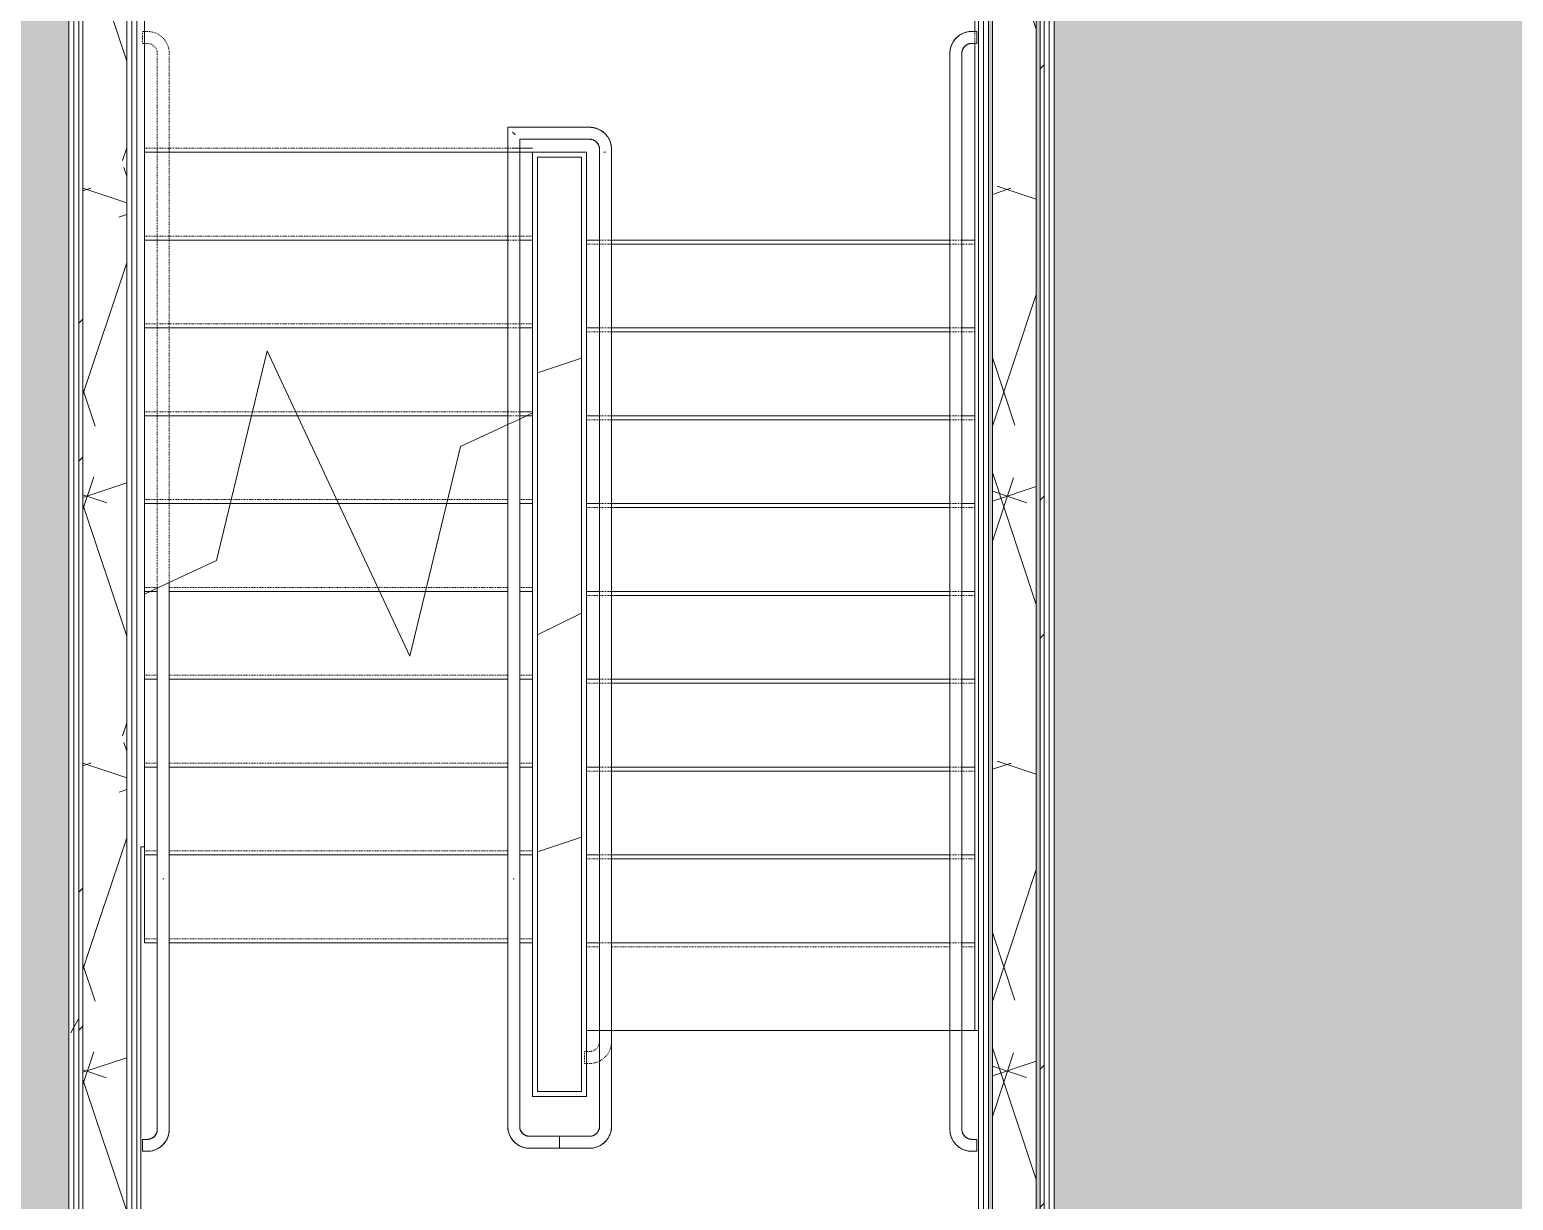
# Model space of a CAD drawing. Header units: inches. Extents: x -1558 to 1975, y 9767 to 12269.
# Drawn here: x 1238.9 to 1424.7, y 11897.9 to 12044.5 of the extents above; entities that cross this region are included whole.
import ezdxf

# ---------------------------------------------------------------- set-up
doc = ezdxf.new("R2010")
doc.units = ezdxf.units.IN
doc.header["$MEASUREMENT"] = 0
doc.linetypes.add('Overhead 1_16_', pattern=[0.101562, 0.0625, -0.039062])
for name, color, linetype, lineweight in [('0-1', 7, 'Continuous', 5), ('0-4', 8, 'Continuous', 9), ('A-AREA-PATT-1', 254, 'Continuous', 9), ('A-AREA-PATT-4', 8, 'Continuous', 9), ('A-FLOR-1', 7, 'Continuous', 9), ('A-FLOR-HRAL-1', 7, 'Continuous', 9), ('A-FLOR-HRAL-2', 7, 'Overhead 1_16_', 9), ('A-WALL-1', 7, 'Continuous', 9), ('A-WALL-PATT-1', 8, 'Continuous', 9), ('A-WALL-PATT-2', 253, 'Continuous', 9), ('A-WALL-PATT-3', 7, 'Continuous', 9), ('I-WALL-1', 1, 'Continuous', 5), ('I-WALL-2', 7, 'Continuous', 9), ('S-STRS-1', 7, 'Continuous', 9), ('S-STRS-2', 7, 'Overhead 1_16_', 9), ('S-STRS-MBND-1', 7, 'Overhead 1_16_', 9), ('S-STRS-MBND-2', 7, 'Continuous', 9)]:
    doc.layers.add(name, color=color, linetype=linetype, lineweight=lineweight)
pattern_1 = [(0, (0, 0), (115.2, 28.8), [4.752, -81.648, 4.752, -81.648, -460.8]), (0, (0, 0), (115.2, 28.8), [-172.8, 4.752, -168.048, 4.752, -81.648, -201.6]), (0, (0, 0), (115.2, 28.8), [-432, 4.752, -52.848, 4.752, -139.248]), (120, (43.2, 14.4), (-82.54153, 85.366127), [4.752, -81.648, 4.752, -81.648, -460.8]), (120, (43.2, 14.4), (-82.54153, 85.366127), [-172.8, 4.752, -168.048, 4.752, -81.648, -201.6]), (120, (43.2, 14.4), (-82.54153, 85.366127), [-432, 4.752, -52.848, 4.752, -139.248]), (240, (57.6, 72), (-32.65847, -114.166127), [4.752, -81.648, 4.752, -81.648, -460.8]), (240, (57.6, 72), (-32.65847, -114.166127), [-172.8, 4.752, -168.048, 4.752, -81.648, -201.6]), (240, (57.6, 72), (-32.65847, -114.166127), [-432, 4.752, -52.848, 4.752, -139.248])]
pattern_2 = [(161.57, (1.8, 1.8), (-14.4010124, -0.0012439), [0, -102.456, 11.376, 0]), (18.43, (-1.8, 1.8), (-14.4010124, 0.0012439), [0, -102.456, 11.376, 0]), (108.43, (1.8, 1.8), (7.1973965, -36.003153), [34.146, -79.686]), (71.57, (-1.8, 1.8), (7.1973965, 36.003153), [34.146, -79.686])]
pattern_3 = [(45, (0, 0), (-35.63818, 35.63818), []), (45, (0, 54), (-35.63818, 35.63818), [])]

# ---------------------------------------------------------------- blocks, each defined once
blk = doc.blocks.new('Top Rail Type - Top Rail_Internal_-2690358-KEY PLAN - 2ND FLOOR')
at = {"layer": 'A-FLOR-HRAL-1'}
for p, q in [((-2586.81, 12032.31), (-2586.81, 12029.76)), ((-2576.56, 12032.31), (-2586.81, 12032.31)), ((-2585.31, 12029.76), (-2585.31, 12030.81)), ((-2585.31, 12030.81), (-2576.56, 12030.81)), ((-2586.81, 12029.1), (-2586.81, 11995.07)), ((-2585.31, 11995.77), (-2585.31, 12029.1)), ((-2575.31, 12029.56), (-2575.31, 12029.17)), ((-2575.31, 12028.98), (-2575.31, 12017.8)), ((-2573.81, 12029.17), (-2573.81, 12029.56)), ((-2573.81, 12017.8), (-2573.81, 12028.98)), ((-2575.31, 12017.8), (-2575.31, 11919.28)), ((-2573.81, 11919.28), (-2573.81, 12017.8)), ((-2575.31, 11918.62), (-2575.31, 11907.19)), ((-2573.81, 11907.19), (-2573.81, 11918.62)), ((-2576.56, 11905.94), (-2580.31, 11905.94)), ((-2580.31, 11905), (-2580.31, 11905.2)), ((-2580.31, 11904.44), (-2576.56, 11904.44))]:
    blk.add_line(p, q, dxfattribs=at)
at = {"layer": 'A-FLOR-HRAL-1', "flags": 128}
for points in [[(-2573.81, 12029.56), (-2573.81, 12029.67), (-2573.82, 12029.78), (-2573.83, 12029.89), (-2573.85, 12030), (-2573.87, 12030.11), (-2573.89, 12030.22), (-2573.92, 12030.32), (-2573.95, 12030.43), (-2573.99, 12030.53), (-2574.03, 12030.64), (-2574.07, 12030.74), (-2574.12, 12030.83), (-2574.17, 12030.93), (-2574.23, 12031.03), (-2574.29, 12031.12), (-2574.36, 12031.21), (-2574.42, 12031.29), (-2574.49, 12031.38), (-2574.57, 12031.46), (-2574.65, 12031.54), (-2574.73, 12031.61), (-2574.81, 12031.68), (-2574.9, 12031.75), (-2574.98, 12031.82), (-2575.08, 12031.88), (-2575.17, 12031.94), (-2575.27, 12031.99), (-2575.36, 12032.04), (-2575.46, 12032.09), (-2575.56, 12032.13), (-2575.67, 12032.17), (-2575.77, 12032.2), (-2575.88, 12032.23), (-2575.99, 12032.25), (-2576.09, 12032.27), (-2576.2, 12032.29), (-2576.31, 12032.3), (-2576.42, 12032.31), (-2576.53, 12032.31), (-2576.56, 12032.31)], [(-2586.81, 12029.76), (-2586.81, 12029.71), (-2586.81, 12029.66), (-2586.81, 12029.61), (-2586.81, 12029.56), (-2586.81, 12029.51), (-2586.81, 12029.46), (-2586.81, 12029.41), (-2586.81, 12029.36), (-2586.81, 12029.32), (-2586.81, 12029.27), (-2586.81, 12029.23), (-2586.81, 12029.18), (-2586.81, 12029.14), (-2586.81, 12029.1)], [(-2585.31, 12029.1), (-2585.31, 12029.14), (-2585.31, 12029.19), (-2585.31, 12029.23), (-2585.31, 12029.28), (-2585.31, 12029.32), (-2585.31, 12029.37), (-2585.31, 12029.42), (-2585.31, 12029.47), (-2585.31, 12029.52), (-2585.31, 12029.57), (-2585.31, 12029.62), (-2585.31, 12029.67), (-2585.31, 12029.72), (-2585.31, 12029.76)], [(-2576.56, 12030.81), (-2576.51, 12030.81), (-2576.46, 12030.81), (-2576.41, 12030.81), (-2576.36, 12030.8), (-2576.31, 12030.79), (-2576.26, 12030.78), (-2576.22, 12030.77), (-2576.17, 12030.75), (-2576.12, 12030.73), (-2576.07, 12030.72), (-2576.03, 12030.7), (-2575.98, 12030.67), (-2575.94, 12030.65), (-2575.9, 12030.62), (-2575.86, 12030.6), (-2575.81, 12030.57), (-2575.78, 12030.54), (-2575.74, 12030.5), (-2575.7, 12030.47), (-2575.66, 12030.44), (-2575.63, 12030.4), (-2575.6, 12030.36), (-2575.57, 12030.32), (-2575.54, 12030.28), (-2575.51, 12030.24), (-2575.48, 12030.2), (-2575.46, 12030.15), (-2575.44, 12030.11), (-2575.42, 12030.06), (-2575.4, 12030.02), (-2575.38, 12029.97), (-2575.36, 12029.92), (-2575.35, 12029.87), (-2575.34, 12029.83), (-2575.33, 12029.78), (-2575.32, 12029.73), (-2575.32, 12029.68), (-2575.31, 12029.63), (-2575.31, 12029.58), (-2575.31, 12029.56)], [(-2575.31, 11919.28), (-2575.31, 11919.24), (-2575.31, 11919.19), (-2575.31, 11919.15), (-2575.31, 11919.1), (-2575.31, 11919.05), (-2575.31, 11919.01), (-2575.31, 11918.96), (-2575.31, 11918.91), (-2575.31, 11918.86), (-2575.31, 11918.81), (-2575.31, 11918.76), (-2575.31, 11918.71), (-2575.31, 11918.66), (-2575.31, 11918.62)], [(-2573.81, 11918.62), (-2573.81, 11918.67), (-2573.81, 11918.72), (-2573.81, 11918.77), (-2573.81, 11918.82), (-2573.81, 11918.87), (-2573.81, 11918.92), (-2573.81, 11918.97), (-2573.81, 11919.01), (-2573.81, 11919.06), (-2573.81, 11919.11), (-2573.81, 11919.15), (-2573.81, 11919.2), (-2573.81, 11919.24), (-2573.81, 11919.28)], [(-2576.56, 11904.44), (-2576.45, 11904.44), (-2576.34, 11904.45), (-2576.23, 11904.46), (-2576.12, 11904.47), (-2576.01, 11904.49), (-2575.91, 11904.52), (-2575.8, 11904.55), (-2575.7, 11904.58), (-2575.59, 11904.62), (-2575.49, 11904.66), (-2575.39, 11904.7), (-2575.29, 11904.75), (-2575.19, 11904.8), (-2575.1, 11904.86), (-2575.01, 11904.92), (-2574.92, 11904.98), (-2574.83, 11905.05), (-2574.75, 11905.12), (-2574.67, 11905.2), (-2574.59, 11905.27), (-2574.51, 11905.35), (-2574.44, 11905.44), (-2574.37, 11905.52), (-2574.31, 11905.61), (-2574.25, 11905.7), (-2574.19, 11905.8), (-2574.14, 11905.89), (-2574.09, 11905.99), (-2574.04, 11906.09), (-2574, 11906.19), (-2573.96, 11906.3), (-2573.93, 11906.4), (-2573.9, 11906.51), (-2573.87, 11906.61), (-2573.85, 11906.72), (-2573.83, 11906.83), (-2573.82, 11906.94), (-2573.81, 11907.05), (-2573.81, 11907.16), (-2573.81, 11907.19)], [(-2575.31, 11907.19), (-2575.31, 11907.14), (-2575.32, 11907.09), (-2575.32, 11907.04), (-2575.33, 11906.99), (-2575.34, 11906.94), (-2575.35, 11906.89), (-2575.36, 11906.84), (-2575.37, 11906.8), (-2575.39, 11906.75), (-2575.41, 11906.7), (-2575.43, 11906.66), (-2575.45, 11906.61), (-2575.48, 11906.57), (-2575.5, 11906.53), (-2575.53, 11906.48), (-2575.56, 11906.44), (-2575.59, 11906.4), (-2575.62, 11906.37), (-2575.66, 11906.33), (-2575.69, 11906.29), (-2575.73, 11906.26), (-2575.76, 11906.23), (-2575.8, 11906.19), (-2575.84, 11906.17), (-2575.89, 11906.14), (-2575.93, 11906.11), (-2575.97, 11906.09), (-2576.02, 11906.06), (-2576.06, 11906.04), (-2576.11, 11906.02), (-2576.16, 11906.01), (-2576.2, 11905.99), (-2576.25, 11905.98), (-2576.3, 11905.97), (-2576.35, 11905.96), (-2576.4, 11905.95), (-2576.45, 11905.94), (-2576.5, 11905.94), (-2576.55, 11905.94), (-2576.56, 11905.94)]]:
    blk.add_lwpolyline(points, dxfattribs=at)
at = {"layer": 'A-FLOR-HRAL-1'}
blk.add_open_spline([(-2585.87, 12031.37), (-2585.88, 12031.39), (-2585.91, 12031.42), (-2585.96, 12031.47), (-2586.01, 12031.52), (-2586.06, 12031.56), (-2586.11, 12031.61), (-2586.16, 12031.66), (-2586.2, 12031.7), (-2586.22, 12031.72), (-2586.22, 12031.72)], degree=3, knots=[0.4166667, 0.4166667, 0.4166667, 0.4166667, 0.4375, 0.4583333, 0.4791667, 0.5, 0.5208333, 0.5416667, 0.5625, 0.5673949, 0.5673949, 0.5673949, 0.5673949], dxfattribs=at)
blk.add_open_spline([(-2574.76, 12029.18), (-2574.69, 12029.19), (-2574.63, 12029.19), (-2574.56, 12029.19)], degree=3, dxfattribs=at)
blk = doc.blocks.new('Top Rail Type - Top Rail_Internal_-V12-KEY PLAN - 2ND FLOOR')
at = {"layer": 'A-FLOR-HRAL-1'}
for p, q in [((-2586.81, 12032.31), (-2576.56, 12032.31)), ((-2586.81, 12029.76), (-2586.81, 12032.31)), ((-2586.81, 12028.71), (-2586.81, 12029.76)), ((-2585.31, 12030.81), (-2576.56, 12030.81)), ((-2585.31, 12029.76), (-2585.31, 12030.81)), ((-2585.31, 12028.71), (-2585.31, 12029.76)), ((-2586.81, 11995.07), (-2586.81, 12028.71)), ((-2585.31, 11995.77), (-2585.31, 12028.71)), ((-2575.31, 12029.56), (-2575.31, 12029.19)), ((-2575.31, 12029.19), (-2575.31, 11919.67)), ((-2573.81, 12029.56), (-2573.81, 12029.19)), ((-2573.81, 12029.19), (-2573.81, 11919.67)), ((-2575.31, 11919.67), (-2575.31, 11918.62)), ((-2575.31, 11918.62), (-2575.31, 11907.19)), ((-2573.81, 11919.67), (-2573.81, 11918.62)), ((-2573.81, 11918.62), (-2573.81, 11907.19)), ((-2580.31, 11905.2), (-2580.31, 11905.94)), ((-2576.56, 11905.94), (-2580.31, 11905.94)), ((-2580.31, 11904.44), (-2580.31, 11905.19)), ((-2576.56, 11904.44), (-2580.31, 11904.44))]:
    blk.add_line(p, q, dxfattribs=at)
for centre, radius, start, end in [((-2576.56, 12029.56), 2.75, 0, 90), ((-2576.56, 12029.56), 1.25, 0, 90), ((-2576.56, 11907.19), 1.25, 270, 0), ((-2576.56, 11907.19), 2.75, 270, 0)]:
    blk.add_arc(centre, radius, start, end, dxfattribs=at)
blk = doc.blocks.new('Top Rail Type - Top Rail_Internal_-2690360-KEY PLAN - 2ND FLOOR')
at = {"layer": 'A-FLOR-HRAL-1'}
for p, q in [((-2586.81, 11939.59), (-2586.81, 11920.08)), ((-2585.31, 11920.08), (-2585.31, 11939.59)), ((-2586.14, 11938.2), (-2585.98, 11938.2)), ((-2586.81, 11918.61), (-2586.81, 11907.19)), ((-2585.31, 11907.19), (-2585.31, 11918.61)), ((-2580.31, 11905.94), (-2584.06, 11905.94)), ((-2584.06, 11904.44), (-2580.31, 11904.44)), ((-2580.31, 11905.2), (-2580.31, 11905))]:
    blk.add_line(p, q, dxfattribs=at)
at = {"layer": 'A-FLOR-HRAL-1', "flags": 128}
for points in [[(-2586.81, 11918.61), (-2586.81, 11918.72), (-2586.81, 11918.83), (-2586.81, 11918.94), (-2586.81, 11919.05), (-2586.81, 11919.16), (-2586.81, 11919.26), (-2586.81, 11919.37), (-2586.81, 11919.48), (-2586.81, 11919.58), (-2586.81, 11919.68), (-2586.81, 11919.78), (-2586.81, 11919.88), (-2586.81, 11919.98), (-2586.81, 11920.07), (-2586.81, 11920.08)], [(-2585.31, 11920.08), (-2585.31, 11919.99), (-2585.31, 11919.89), (-2585.31, 11919.79), (-2585.31, 11919.69), (-2585.31, 11919.59), (-2585.31, 11919.48), (-2585.31, 11919.38), (-2585.31, 11919.27), (-2585.31, 11919.17), (-2585.31, 11919.06), (-2585.31, 11918.95), (-2585.31, 11918.84), (-2585.31, 11918.73), (-2585.31, 11918.62), (-2585.31, 11918.61)], [(-2586.81, 11907.19), (-2586.81, 11907.08), (-2586.8, 11906.97), (-2586.79, 11906.86), (-2586.78, 11906.75), (-2586.76, 11906.64), (-2586.73, 11906.54), (-2586.7, 11906.43), (-2586.67, 11906.32), (-2586.63, 11906.22), (-2586.59, 11906.12), (-2586.55, 11906.02), (-2586.5, 11905.92), (-2586.45, 11905.82), (-2586.39, 11905.73), (-2586.33, 11905.64), (-2586.27, 11905.55), (-2586.2, 11905.46), (-2586.13, 11905.38), (-2586.05, 11905.29), (-2585.98, 11905.22), (-2585.9, 11905.14), (-2585.81, 11905.07), (-2585.73, 11905), (-2585.64, 11904.94), (-2585.55, 11904.88), (-2585.45, 11904.82), (-2585.36, 11904.76), (-2585.26, 11904.71), (-2585.16, 11904.67), (-2585.06, 11904.63), (-2584.95, 11904.59), (-2584.85, 11904.55), (-2584.74, 11904.53), (-2584.64, 11904.5), (-2584.53, 11904.48), (-2584.42, 11904.46), (-2584.31, 11904.45), (-2584.2, 11904.44), (-2584.09, 11904.44), (-2584.06, 11904.44)], [(-2584.06, 11905.94), (-2584.11, 11905.94), (-2584.16, 11905.94), (-2584.21, 11905.95), (-2584.26, 11905.96), (-2584.31, 11905.96), (-2584.36, 11905.98), (-2584.41, 11905.99), (-2584.45, 11906), (-2584.5, 11906.02), (-2584.55, 11906.04), (-2584.59, 11906.06), (-2584.64, 11906.08), (-2584.68, 11906.1), (-2584.73, 11906.13), (-2584.77, 11906.16), (-2584.81, 11906.19), (-2584.85, 11906.22), (-2584.89, 11906.25), (-2584.92, 11906.28), (-2584.96, 11906.32), (-2584.99, 11906.36), (-2585.02, 11906.39), (-2585.06, 11906.43), (-2585.09, 11906.47), (-2585.11, 11906.51), (-2585.14, 11906.56), (-2585.16, 11906.6), (-2585.19, 11906.64), (-2585.21, 11906.69), (-2585.23, 11906.74), (-2585.24, 11906.78), (-2585.26, 11906.83), (-2585.27, 11906.88), (-2585.28, 11906.93), (-2585.29, 11906.98), (-2585.3, 11907.03), (-2585.31, 11907.08), (-2585.31, 11907.13), (-2585.31, 11907.18), (-2585.31, 11907.19)]]:
    blk.add_lwpolyline(points, dxfattribs=at)
blk = doc.blocks.new('Top Rail Type - Top Rail_Internal_-V15-KEY PLAN - 2ND FLOOR')
at = {"layer": 'A-FLOR-HRAL-1'}
for p, q in [((-2585.31, 11995.77), (-2586.81, 11995.07)), ((-2586.81, 11919.68), (-2586.81, 11995.07)), ((-2585.31, 11919.68), (-2585.31, 11995.77)), ((-2586.81, 11918.61), (-2586.81, 11919.68)), ((-2586.81, 11907.19), (-2586.81, 11918.61)), ((-2585.31, 11918.61), (-2585.31, 11919.68)), ((-2585.31, 11907.19), (-2585.31, 11918.61)), ((-2580.31, 11905.94), (-2584.06, 11905.94)), ((-2580.31, 11905.2), (-2580.31, 11905.94)), ((-2580.31, 11904.44), (-2584.06, 11904.44)), ((-2580.31, 11904.44), (-2580.31, 11905.19))]:
    blk.add_line(p, q, dxfattribs=at)
for radius in [2.75, 1.25]:
    blk.add_arc((-2584.06, 11907.19), radius, 180, 270, dxfattribs=at)
at = {"layer": 'A-FLOR-HRAL-2'}
for p, q in [((-2586.81, 12032.31), (-2576.56, 12032.31)), ((-2586.81, 12029.77), (-2586.81, 12032.31)), ((-2586.81, 12028.7), (-2586.81, 12029.77)), ((-2585.31, 12030.81), (-2576.56, 12030.81)), ((-2585.31, 12029.77), (-2585.31, 12030.81)), ((-2585.31, 12028.7), (-2585.31, 12029.77)), ((-2586.81, 11995.07), (-2586.81, 12028.7)), ((-2585.31, 11995.77), (-2585.31, 12028.7)), ((-2575.31, 12029.56), (-2575.31, 12029.19)), ((-2575.31, 12029.19), (-2575.31, 11930.68)), ((-2573.81, 12029.56), (-2573.81, 12029.19)), ((-2573.81, 12029.19), (-2573.81, 11930.68)), ((-2575.31, 11930.68), (-2575.31, 11929.61)), ((-2575.31, 11929.61), (-2575.31, 11917.81)), ((-2573.81, 11930.68), (-2573.81, 11929.61)), ((-2573.81, 11929.61), (-2573.81, 11917.81)), ((-2577.19, 11915.06), (-2577.19, 11916.56)), ((-2576.56, 11916.56), (-2577.19, 11916.56)), ((-2576.56, 11915.06), (-2577.19, 11915.06))]:
    blk.add_line(p, q, dxfattribs=at)
for centre, radius, start, end in [((-2576.56, 12029.56), 2.75, 0, 90), ((-2576.56, 12029.56), 1.25, 0, 90), ((-2576.56, 11917.81), 1.25, 270, 0), ((-2576.56, 11917.81), 2.75, 270, 0)]:
    blk.add_arc(centre, radius, start, end, dxfattribs=at)
blk = doc.blocks.new('Top Rail Type - Top Rail_Internal_-2662953-KEY PLAN - 2ND FLOOR')
at = {"layer": 'A-FLOR-HRAL-1'}
for p, q in [((-2630.69, 11939.59), (-2630.69, 11920.08)), ((-2629.19, 11920.08), (-2629.19, 11939.59)), ((-2630.01, 11938.2), (-2629.86, 11938.2)), ((-2630.69, 11918.61), (-2630.69, 11906.81)), ((-2629.19, 11906.81), (-2629.19, 11918.61)), ((-2631.94, 11905.56), (-2632.56, 11905.56)), ((-2632.56, 11904.62), (-2632.56, 11904.81)), ((-2632.56, 11904.06), (-2631.94, 11904.06))]:
    blk.add_line(p, q, dxfattribs=at)
at = {"layer": 'A-FLOR-HRAL-1', "flags": 128}
for points in [[(-2630.69, 11918.61), (-2630.69, 11918.72), (-2630.69, 11918.83), (-2630.69, 11918.94), (-2630.69, 11919.05), (-2630.69, 11919.16), (-2630.69, 11919.26), (-2630.69, 11919.37), (-2630.69, 11919.48), (-2630.69, 11919.58), (-2630.69, 11919.68), (-2630.69, 11919.78), (-2630.69, 11919.88), (-2630.69, 11919.98), (-2630.69, 11920.07), (-2630.69, 11920.08)], [(-2629.19, 11920.08), (-2629.19, 11919.99), (-2629.19, 11919.89), (-2629.19, 11919.79), (-2629.19, 11919.69), (-2629.19, 11919.59), (-2629.19, 11919.48), (-2629.19, 11919.38), (-2629.19, 11919.27), (-2629.19, 11919.17), (-2629.19, 11919.06), (-2629.19, 11918.95), (-2629.19, 11918.84), (-2629.19, 11918.73), (-2629.19, 11918.62), (-2629.19, 11918.61)], [(-2631.94, 11904.06), (-2631.83, 11904.07), (-2631.72, 11904.07), (-2631.61, 11904.08), (-2631.5, 11904.1), (-2631.39, 11904.12), (-2631.28, 11904.14), (-2631.18, 11904.17), (-2631.07, 11904.2), (-2630.97, 11904.24), (-2630.87, 11904.28), (-2630.76, 11904.33), (-2630.67, 11904.38), (-2630.57, 11904.43), (-2630.48, 11904.48), (-2630.38, 11904.54), (-2630.29, 11904.61), (-2630.21, 11904.68), (-2630.12, 11904.75), (-2630.04, 11904.82), (-2629.96, 11904.9), (-2629.89, 11904.98), (-2629.82, 11905.06), (-2629.75, 11905.15), (-2629.68, 11905.24), (-2629.62, 11905.33), (-2629.56, 11905.42), (-2629.51, 11905.52), (-2629.46, 11905.62), (-2629.42, 11905.72), (-2629.37, 11905.82), (-2629.34, 11905.92), (-2629.3, 11906.03), (-2629.27, 11906.13), (-2629.25, 11906.24), (-2629.23, 11906.35), (-2629.21, 11906.46), (-2629.2, 11906.57), (-2629.19, 11906.67), (-2629.19, 11906.78), (-2629.19, 11906.81)], [(-2630.69, 11906.81), (-2630.69, 11906.76), (-2630.69, 11906.71), (-2630.7, 11906.66), (-2630.7, 11906.62), (-2630.71, 11906.57), (-2630.72, 11906.52), (-2630.73, 11906.47), (-2630.75, 11906.42), (-2630.77, 11906.37), (-2630.78, 11906.33), (-2630.81, 11906.28), (-2630.83, 11906.24), (-2630.85, 11906.19), (-2630.88, 11906.15), (-2630.9, 11906.11), (-2630.93, 11906.07), (-2630.96, 11906.03), (-2631, 11905.99), (-2631.03, 11905.95), (-2631.07, 11905.92), (-2631.1, 11905.88), (-2631.14, 11905.85), (-2631.18, 11905.82), (-2631.22, 11905.79), (-2631.26, 11905.76), (-2631.3, 11905.74), (-2631.35, 11905.71), (-2631.39, 11905.69), (-2631.44, 11905.67), (-2631.48, 11905.65), (-2631.53, 11905.63), (-2631.58, 11905.62), (-2631.63, 11905.6), (-2631.67, 11905.59), (-2631.72, 11905.58), (-2631.77, 11905.58), (-2631.82, 11905.57), (-2631.87, 11905.57), (-2631.92, 11905.56), (-2631.94, 11905.56)]]:
    blk.add_lwpolyline(points, dxfattribs=at)
blk = doc.blocks.new('Top Rail Type - Top Rail_Internal_-V16-KEY PLAN - 2ND FLOOR')
at = {"layer": 'A-FLOR-HRAL-1'}
for p, q in [((-2629.19, 11975.31), (-2630.69, 11974.61)), ((-2630.69, 11919.68), (-2630.69, 11974.61)), ((-2629.19, 11919.68), (-2629.19, 11975.31)), ((-2630.69, 11918.61), (-2630.69, 11919.68)), ((-2630.69, 11906.81), (-2630.69, 11918.61)), ((-2629.19, 11918.61), (-2629.19, 11919.68)), ((-2629.19, 11906.81), (-2629.19, 11918.61)), ((-2632.56, 11905.56), (-2632.56, 11904.06)), ((-2632.56, 11905.56), (-2631.94, 11905.56)), ((-2632.56, 11904.06), (-2631.94, 11904.06))]:
    blk.add_line(p, q, dxfattribs=at)
for radius in [2.75, 1.25]:
    blk.add_arc((-2631.94, 11906.81), radius, 270, 0, dxfattribs=at)
at = {"layer": 'A-FLOR-HRAL-2'}
for p, q in [((-2632.56, 12042.81), (-2632.56, 12044.31)), ((-2631.94, 12044.31), (-2632.56, 12044.31)), ((-2631.94, 12042.81), (-2632.56, 12042.81)), ((-2630.69, 12029.77), (-2630.69, 12041.56)), ((-2629.19, 12029.77), (-2629.19, 12041.56)), ((-2630.69, 12028.7), (-2630.69, 12029.77)), ((-2629.19, 12028.7), (-2629.19, 12029.77)), ((-2630.69, 11974.61), (-2630.69, 12028.7)), ((-2629.19, 11975.31), (-2629.19, 12028.7))]:
    blk.add_line(p, q, dxfattribs=at)
for radius in [2.75, 1.25]:
    blk.add_arc((-2631.94, 12041.56), radius, 0, 90, dxfattribs=at)
blk = doc.blocks.new('Top Rail Type - Top Rail_Internal_-2662958-KEY PLAN - 2ND FLOOR')
at = {"layer": 'A-FLOR-HRAL-1'}
for p, q in [((-2528.06, 12044.31), (-2528.69, 12044.31)), ((-2528.69, 12042.81), (-2528.06, 12042.81)), ((-2528.06, 12043.56), (-2528.06, 12043.38)), ((-2531.44, 12041.56), (-2531.44, 12029.76)), ((-2529.94, 12029.76), (-2529.94, 12041.56)), ((-2531.44, 12028.31), (-2531.44, 11919.28)), ((-2529.94, 11919.28), (-2529.94, 12028.31)), ((-2531.44, 11918.62), (-2531.44, 11906.81)), ((-2529.94, 11906.81), (-2529.94, 11918.62)), ((-2528.06, 11905.56), (-2528.69, 11905.56)), ((-2528.69, 11904.06), (-2528.06, 11904.06)), ((-2528.06, 11904.81), (-2528.06, 11904.62))]:
    blk.add_line(p, q, dxfattribs=at)
at = {"layer": 'A-FLOR-HRAL-1', "flags": 128}
for points in [[(-2528.69, 12044.31), (-2528.8, 12044.31), (-2528.91, 12044.31), (-2529.02, 12044.29), (-2529.12, 12044.28), (-2529.23, 12044.26), (-2529.34, 12044.24), (-2529.45, 12044.21), (-2529.55, 12044.17), (-2529.65, 12044.14), (-2529.76, 12044.1), (-2529.86, 12044.05), (-2529.96, 12044), (-2530.05, 12043.95), (-2530.15, 12043.89), (-2530.24, 12043.83), (-2530.33, 12043.77), (-2530.42, 12043.7), (-2530.5, 12043.63), (-2530.58, 12043.56), (-2530.66, 12043.48), (-2530.73, 12043.4), (-2530.81, 12043.32), (-2530.87, 12043.23), (-2530.94, 12043.14), (-2531, 12043.05), (-2531.06, 12042.96), (-2531.11, 12042.86), (-2531.16, 12042.76), (-2531.21, 12042.66), (-2531.25, 12042.56), (-2531.29, 12042.46), (-2531.32, 12042.35), (-2531.35, 12042.25), (-2531.38, 12042.14), (-2531.4, 12042.03), (-2531.41, 12041.92), (-2531.42, 12041.81), (-2531.43, 12041.7), (-2531.44, 12041.59), (-2531.44, 12041.56)], [(-2529.94, 12041.56), (-2529.94, 12041.61), (-2529.93, 12041.66), (-2529.93, 12041.71), (-2529.92, 12041.76), (-2529.91, 12041.81), (-2529.9, 12041.86), (-2529.89, 12041.91), (-2529.87, 12041.96), (-2529.86, 12042), (-2529.84, 12042.05), (-2529.82, 12042.1), (-2529.79, 12042.14), (-2529.77, 12042.19), (-2529.75, 12042.23), (-2529.72, 12042.27), (-2529.69, 12042.31), (-2529.66, 12042.35), (-2529.63, 12042.39), (-2529.59, 12042.43), (-2529.56, 12042.46), (-2529.52, 12042.5), (-2529.48, 12042.53), (-2529.44, 12042.56), (-2529.4, 12042.59), (-2529.36, 12042.62), (-2529.32, 12042.64), (-2529.28, 12042.67), (-2529.23, 12042.69), (-2529.19, 12042.71), (-2529.14, 12042.73), (-2529.09, 12042.75), (-2529.04, 12042.76), (-2529, 12042.78), (-2528.95, 12042.79), (-2528.9, 12042.8), (-2528.85, 12042.8), (-2528.8, 12042.81), (-2528.75, 12042.81), (-2528.7, 12042.81), (-2528.69, 12042.81)], [(-2531.44, 12028.31), (-2531.44, 12028.41), (-2531.44, 12028.5), (-2531.44, 12028.6), (-2531.44, 12028.7), (-2531.44, 12028.81), (-2531.44, 12028.91), (-2531.44, 12029.01), (-2531.44, 12029.12), (-2531.44, 12029.23), (-2531.44, 12029.34), (-2531.44, 12029.45), (-2531.44, 12029.56), (-2531.44, 12029.67), (-2531.44, 12029.76)], [(-2529.94, 12029.76), (-2529.94, 12029.65), (-2529.94, 12029.54), (-2529.94, 12029.43), (-2529.94, 12029.32), (-2529.94, 12029.21), (-2529.94, 12029.1), (-2529.94, 12029), (-2529.94, 12028.89), (-2529.94, 12028.79), (-2529.94, 12028.69), (-2529.94, 12028.59), (-2529.94, 12028.49), (-2529.94, 12028.39), (-2529.94, 12028.31)], [(-2531.44, 11919.28), (-2531.44, 11919.24), (-2531.44, 11919.19), (-2531.44, 11919.15), (-2531.44, 11919.1), (-2531.44, 11919.05), (-2531.44, 11919.01), (-2531.44, 11918.96), (-2531.44, 11918.91), (-2531.44, 11918.86), (-2531.44, 11918.81), (-2531.44, 11918.76), (-2531.44, 11918.71), (-2531.44, 11918.66), (-2531.44, 11918.62)], [(-2529.94, 11918.62), (-2529.94, 11918.67), (-2529.94, 11918.72), (-2529.94, 11918.77), (-2529.94, 11918.82), (-2529.94, 11918.87), (-2529.94, 11918.92), (-2529.94, 11918.97), (-2529.94, 11919.01), (-2529.94, 11919.06), (-2529.94, 11919.11), (-2529.94, 11919.15), (-2529.94, 11919.2), (-2529.94, 11919.24), (-2529.94, 11919.28)], [(-2531.44, 11906.81), (-2531.43, 11906.7), (-2531.43, 11906.59), (-2531.42, 11906.49), (-2531.4, 11906.38), (-2531.38, 11906.27), (-2531.36, 11906.16), (-2531.33, 11906.05), (-2531.3, 11905.95), (-2531.26, 11905.85), (-2531.22, 11905.74), (-2531.17, 11905.64), (-2531.13, 11905.54), (-2531.07, 11905.45), (-2531.02, 11905.35), (-2530.96, 11905.26), (-2530.89, 11905.17), (-2530.82, 11905.09), (-2530.75, 11905), (-2530.68, 11904.92), (-2530.6, 11904.84), (-2530.52, 11904.77), (-2530.44, 11904.69), (-2530.35, 11904.63), (-2530.26, 11904.56), (-2530.17, 11904.5), (-2530.08, 11904.44), (-2529.98, 11904.39), (-2529.88, 11904.34), (-2529.78, 11904.29), (-2529.68, 11904.25), (-2529.58, 11904.21), (-2529.47, 11904.18), (-2529.37, 11904.15), (-2529.26, 11904.13), (-2529.15, 11904.1), (-2529.04, 11904.09), (-2528.94, 11904.08), (-2528.83, 11904.07), (-2528.72, 11904.06), (-2528.69, 11904.06)], [(-2528.69, 11905.56), (-2528.74, 11905.57), (-2528.79, 11905.57), (-2528.84, 11905.57), (-2528.89, 11905.58), (-2528.93, 11905.59), (-2528.98, 11905.6), (-2529.03, 11905.61), (-2529.08, 11905.63), (-2529.13, 11905.64), (-2529.17, 11905.66), (-2529.22, 11905.68), (-2529.26, 11905.71), (-2529.31, 11905.73), (-2529.35, 11905.76), (-2529.39, 11905.78), (-2529.43, 11905.81), (-2529.47, 11905.84), (-2529.51, 11905.87), (-2529.55, 11905.91), (-2529.58, 11905.94), (-2529.62, 11905.98), (-2529.65, 11906.02), (-2529.68, 11906.06), (-2529.71, 11906.1), (-2529.74, 11906.14), (-2529.76, 11906.18), (-2529.79, 11906.23), (-2529.81, 11906.27), (-2529.83, 11906.32), (-2529.85, 11906.36), (-2529.87, 11906.41), (-2529.88, 11906.46), (-2529.9, 11906.5), (-2529.91, 11906.55), (-2529.92, 11906.6), (-2529.93, 11906.65), (-2529.93, 11906.7), (-2529.93, 11906.75), (-2529.94, 11906.8), (-2529.94, 11906.81)]]:
    blk.add_lwpolyline(points, dxfattribs=at)
blk = doc.blocks.new('Top Rail Type - Top Rail_Internal_-V21-KEY PLAN - 2ND FLOOR')
at = {"layer": 'A-FLOR-HRAL-1'}
for p, q in [((-2528.06, 12044.31), (-2528.69, 12044.31)), ((-2528.06, 12042.81), (-2528.69, 12042.81)), ((-2528.06, 12042.81), (-2528.06, 12044.31)), ((-2531.44, 12041.56), (-2531.44, 12029.76)), ((-2529.94, 12041.56), (-2529.94, 12029.76)), ((-2531.44, 12029.76), (-2531.44, 12028.71)), ((-2529.94, 12029.76), (-2529.94, 12028.71)), ((-2531.44, 12028.71), (-2531.44, 11919.67)), ((-2529.94, 12028.71), (-2529.94, 11919.67)), ((-2531.44, 11919.67), (-2531.44, 11918.62)), ((-2531.44, 11918.62), (-2531.44, 11906.81)), ((-2529.94, 11919.67), (-2529.94, 11918.62)), ((-2529.94, 11918.62), (-2529.94, 11906.81)), ((-2528.69, 11905.56), (-2528.06, 11905.56)), ((-2528.06, 11905.56), (-2528.06, 11904.06)), ((-2528.69, 11904.06), (-2528.06, 11904.06))]:
    blk.add_line(p, q, dxfattribs=at)
for centre, radius, start, end in [((-2528.69, 12041.56), 2.75, 90, 180), ((-2528.69, 12041.56), 1.25, 90, 180), ((-2528.69, 11906.81), 2.75, 180, 270), ((-2528.69, 11906.81), 1.25, 180, 270)]:
    blk.add_arc(centre, radius, start, end, dxfattribs=at)
blk = doc.blocks.new('CTR - 1st Phase -Stairs _ Elevators_rvt-1-KEY PLAN - 2ND FLOOR')
at = {"layer": 'A-WALL-PATT-1'}
h = blk.add_hatch(dxfattribs=at)
h.set_pattern_fill('FP_23', color=256, style=0, pattern_type=2)
h.set_pattern_definition(pattern_3)
h.paths.add_polyline_path([(-2640.5, 11836.81), (-2640, 11836.81), (-2640, 12081.69), (-2640.5, 12081.69), (-2640.5, 11837.31)], flags=0)
h = blk.add_hatch(dxfattribs=at)
h.set_pattern_fill('FP_23', color=256, style=0, pattern_type=2)
h.set_pattern_definition(pattern_3)
h.paths.add_polyline_path([(-2519.62, 11837.31), (-2519.62, 12081.69), (-2520.12, 12081.69), (-2520.12, 11837.31)], flags=0)
at = {"layer": 'A-WALL-PATT-2'}
h = blk.add_hatch(dxfattribs=at)
h.set_pattern_fill('FP_5', color=256, style=0, pattern_type=2)
h.set_pattern_definition(pattern_2)
h.paths.add_polyline_path([(-2636.88, 11837.31), (-2634.5, 11837.31), (-2634.5, 12081.69), (-2640, 12081.69), (-2640, 11837.31)], flags=0)
h = blk.add_hatch(dxfattribs=at)
h.set_pattern_fill('FP_5', color=256, style=0, pattern_type=2)
h.set_pattern_definition(pattern_2)
h.paths.add_polyline_path([(-2526.12, 11842.81), (-2520.62, 11842.81), (-2520.62, 12081.69), (-2526.12, 12081.69), (-2526.12, 11842.81)], flags=0)
h = blk.add_hatch(dxfattribs=at)
h.set_pattern_fill('FP_24', color=256, style=0, pattern_type=2)
h.set_pattern_definition([(216.87, (23.99, 59.976), (179.927986, 119.952721), [29.988, -269.892]), (206.565, (59.976, 41.983), (-59.97587, -59.97576), [67.055, -67.055]), (198.435, (59.976, 11.995), (-119.95241, -59.976181), [37.932, -151.729])])
h.paths.add_polyline_path([(-2579.1, 11911.56), (-2577.56, 11911.56), (-2577.56, 12028.56), (-2583.06, 12028.52), (-2583.06, 11911.56)], flags=0)
at = {"layer": 'A-WALL-PATT-3'}
h = blk.add_hatch(dxfattribs=at)
h.set_pattern_fill('FP_1', color=256, style=0, pattern_type=2)
h.set_pattern_definition(pattern_1)
h.paths.add_polyline_path([(-2641.75, 11835.56), (-2641.12, 11835.56), (-2641.12, 12081.69), (-2641.75, 12081.69), (-2641.75, 11837.31)], flags=0)
h = blk.add_hatch(dxfattribs=at)
h.set_pattern_fill('FP_1', color=256, style=0, pattern_type=2)
h.set_pattern_definition(pattern_1)
h.paths.add_polyline_path([(-2641.12, 11836.19), (-2640.5, 11836.19), (-2640.5, 12081.69), (-2641.12, 12081.69), (-2641.12, 11837.31)], flags=0)
h = blk.add_hatch(dxfattribs=at)
h.set_pattern_fill('FP_1', color=256, style=0, pattern_type=2)
h.set_pattern_definition(pattern_1)
h.paths.add_polyline_path([(-2634.5, 11842.81), (-2633.87, 11842.81), (-2633.87, 12081.69), (-2634.5, 12081.69), (-2634.5, 11844.57)], flags=0)
h = blk.add_hatch(dxfattribs=at)
h.set_pattern_fill('FP_1', color=256, style=0, pattern_type=2)
h.set_pattern_definition(pattern_1)
h.paths.add_polyline_path([(-2633.87, 11843.44), (-2633.25, 11843.44), (-2633.25, 12081.69), (-2633.87, 12081.69), (-2633.87, 11844.57)], flags=0)
at = {"layer": 'I-WALL-1'}
for points in [[(-2526.62, 11842.81), (-2526.12, 11842.81), (-2526.12, 12081.69), (-2526.62, 12081.69), (-2526.62, 11843.31)], [(-2520.12, 11837.31), (-2520.12, 12081.69), (-2520.62, 12081.69), (-2520.62, 11837.31)]]:
    blk.add_hatch(color=256, dxfattribs=at).paths.add_polyline_path(points, flags=0)
at = {"layer": 'A-FLOR-1'}
for p, q in [((-2632.31, 11942.19), (-2632.75, 11942.19)), ((-2632.75, 11942.19), (-2632.75, 11844.57)), ((-2574.68, 11919.19), (-2576.94, 11919.19)), ((-2530.8, 11919.19), (-2574.64, 11919.19)), ((-2527.87, 11919.19), (-2530.76, 11919.19))]:
    blk.add_line(p, q, dxfattribs=at)
at = {"layer": 'A-WALL-1'}
for p, q in [((-2641.12, 11836.19), (-2641.12, 12081.69)), ((-2640.5, 11836.81), (-2640.5, 12081.69)), ((-2640, 11837.31), (-2640, 12081.69)), ((-2634.5, 11842.81), (-2634.5, 12081.69)), ((-2633.87, 11843.44), (-2633.87, 12081.69)), ((-2527.25, 11844.06), (-2527.25, 12081.69)), ((-2526.62, 11844.06), (-2526.62, 12081.69)), ((-2526.12, 11844.06), (-2526.12, 12081.69)), ((-2520.62, 11844.06), (-2520.62, 12081.69)), ((-2520.12, 11844.06), (-2520.12, 12081.69)), ((-2519.62, 11844.06), (-2519.62, 12081.69)), ((-2519, 11844.06), (-2519, 12081.69)), ((-2583.06, 11911.56), (-2583.06, 12028.56)), ((-2577.56, 12028.56), (-2583.06, 12028.56)), ((-2577.56, 11911.56), (-2577.56, 12028.56)), ((-2583.06, 11911.56), (-2577.56, 11911.56))]:
    blk.add_line(p, q, dxfattribs=at)
at = {"layer": 'I-WALL-2'}
for p, q in [((-2641.75, 12081.69), (-2641.75, 11835.56)), ((-2633.25, 11844.06), (-2633.25, 12081.69)), ((-2527.87, 12081.69), (-2527.87, 11844.06)), ((-2518.37, 11844.06), (-2518.37, 12081.69)), ((-2583.69, 12029.19), (-2583.69, 11996.53)), ((-2583.06, 12029.19), (-2583.69, 12029.19)), ((-2577.56, 12029.19), (-2583.06, 12029.19)), ((-2576.94, 12029.19), (-2577.56, 12029.19)), ((-2576.94, 11910.94), (-2576.94, 12029.19)), ((-2583.69, 11996.19), (-2583.69, 11910.94)), ((-2583.69, 11910.94), (-2583.06, 11910.94)), ((-2583.06, 11910.94), (-2577.56, 11910.94)), ((-2577.56, 11910.94), (-2576.94, 11910.94))]:
    blk.add_line(p, q, dxfattribs=at)
at = {"layer": 'S-STRS-1'}
for p, q in [((-2632.31, 12081.06), (-2632.31, 12029.19)), ((-2528.31, 12044.31), (-2528.31, 12081.06)), ((-2528.31, 12018.19), (-2528.31, 12042.81)), ((-2632.31, 12029.19), (-2585.98, 12029.19)), ((-2632.31, 12018.19), (-2632.31, 12029.19)), ((-2585.95, 12029.19), (-2583.69, 12029.19)), ((-2632.31, 12007.19), (-2632.31, 12018.19)), ((-2632.31, 12018.19), (-2586.81, 12018.19)), ((-2585.31, 12018.19), (-2583.69, 12018.19)), ((-2575.31, 12018.19), (-2576.94, 12018.19)), ((-2531.44, 12018.19), (-2573.81, 12018.19)), ((-2528.31, 12018.19), (-2529.94, 12018.19)), ((-2528.31, 12018.19), (-2528.31, 12007.19)), ((-2632.31, 11996.19), (-2632.31, 12007.19)), ((-2632.31, 12007.19), (-2586.81, 12007.19)), ((-2585.31, 12007.19), (-2583.69, 12007.19)), ((-2575.31, 12007.19), (-2576.94, 12007.19)), ((-2531.44, 12007.19), (-2573.81, 12007.19)), ((-2528.31, 12007.19), (-2529.94, 12007.19)), ((-2528.31, 12007.19), (-2528.31, 11996.19)), ((-2583.69, 11996.19), (-2583.69, 11996.53)), ((-2632.31, 11985.19), (-2632.31, 11996.19)), ((-2632.31, 11996.19), (-2618.89, 11996.19)), ((-2618.89, 11996.19), (-2613.13, 11996.19)), ((-2613.13, 11996.19), (-2586.81, 11996.19)), ((-2585.31, 11996.19), (-2584.41, 11996.19)), ((-2584.41, 11996.19), (-2583.69, 11996.19)), ((-2575.31, 11996.19), (-2576.94, 11996.19)), ((-2531.44, 11996.19), (-2573.81, 11996.19)), ((-2528.31, 11996.19), (-2529.94, 11996.19)), ((-2528.31, 11996.19), (-2528.31, 11985.19)), ((-2632.31, 11974.19), (-2632.31, 11985.19)), ((-2632.31, 11985.19), (-2621.56, 11985.19)), ((-2621.56, 11985.19), (-2608, 11985.19)), ((-2608, 11985.19), (-2594.44, 11985.19)), ((-2594.44, 11985.19), (-2586.81, 11985.19)), ((-2585.31, 11985.19), (-2583.69, 11985.19)), ((-2575.31, 11985.19), (-2576.94, 11985.19)), ((-2531.44, 11985.19), (-2573.81, 11985.19)), ((-2528.31, 11985.19), (-2529.94, 11985.19)), ((-2528.31, 11985.19), (-2528.31, 11974.19)), ((-2632.31, 11973.85), (-2632.31, 11974.19)), ((-2632.31, 11974.19), (-2631.59, 11974.19)), ((-2631.59, 11974.19), (-2630.69, 11974.19)), ((-2629.19, 11974.19), (-2602.87, 11974.19)), ((-2602.87, 11974.19), (-2597.11, 11974.19)), ((-2597.11, 11974.19), (-2586.81, 11974.19)), ((-2585.31, 11974.19), (-2583.69, 11974.19)), ((-2575.31, 11974.19), (-2576.94, 11974.19)), ((-2531.44, 11974.19), (-2573.81, 11974.19)), ((-2528.31, 11974.19), (-2529.94, 11974.19)), ((-2528.31, 11974.19), (-2528.31, 11963.19)), ((-2632.31, 11963.19), (-2632.31, 11973.85)), ((-2632.31, 11952.19), (-2632.31, 11963.19)), ((-2632.31, 11963.19), (-2630.69, 11963.19)), ((-2629.19, 11963.19), (-2586.81, 11963.19)), ((-2585.31, 11963.19), (-2583.69, 11963.19)), ((-2575.31, 11963.19), (-2576.94, 11963.19)), ((-2531.44, 11963.19), (-2573.81, 11963.19)), ((-2528.31, 11963.19), (-2529.94, 11963.19)), ((-2528.31, 11963.19), (-2528.31, 11952.19)), ((-2632.31, 11941.19), (-2632.31, 11952.19)), ((-2632.31, 11952.19), (-2630.69, 11952.19)), ((-2629.19, 11952.19), (-2586.81, 11952.19)), ((-2585.31, 11952.19), (-2583.69, 11952.19)), ((-2575.31, 11952.19), (-2576.94, 11952.19)), ((-2531.44, 11952.19), (-2573.81, 11952.19)), ((-2528.31, 11952.19), (-2529.94, 11952.19)), ((-2528.31, 11952.19), (-2528.31, 11941.19)), ((-2632.31, 11930.19), (-2632.31, 11941.19)), ((-2632.31, 11941.19), (-2630.69, 11941.19)), ((-2629.19, 11941.19), (-2586.81, 11941.19)), ((-2585.31, 11941.19), (-2583.69, 11941.19)), ((-2575.31, 11941.19), (-2576.94, 11941.19)), ((-2531.44, 11941.19), (-2573.81, 11941.19)), ((-2528.31, 11941.19), (-2529.94, 11941.19)), ((-2528.31, 11941.19), (-2528.31, 11930.19)), ((-2632.31, 11930.19), (-2630.69, 11930.19)), ((-2629.19, 11930.19), (-2586.81, 11930.19)), ((-2585.31, 11930.19), (-2583.69, 11930.19)), ((-2575.31, 11930.19), (-2576.94, 11930.19)), ((-2531.44, 11930.19), (-2573.81, 11930.19)), ((-2528.31, 11930.19), (-2529.94, 11930.19)), ((-2528.31, 11930.19), (-2528.31, 11919.19)), ((-2574.68, 11919.19), (-2576.94, 11919.19)), ((-2530.8, 11919.19), (-2574.64, 11919.19)), ((-2528.31, 11919.19), (-2530.76, 11919.19))]:
    blk.add_line(p, q, dxfattribs=at)
at = {"layer": 'S-STRS-2'}
for p, q in [((-2632.31, 12029.69), (-2586.43, 12029.69)), ((-2586.22, 12029.69), (-2583.69, 12029.69)), ((-2632.31, 12018.69), (-2586.81, 12018.69)), ((-2585.31, 12018.69), (-2583.69, 12018.69)), ((-2575.31, 12017.69), (-2576.94, 12017.69)), ((-2531.44, 12017.69), (-2573.81, 12017.69)), ((-2528.31, 12017.69), (-2529.94, 12017.69)), ((-2632.31, 12007.69), (-2586.81, 12007.69)), ((-2585.31, 12007.69), (-2583.69, 12007.69)), ((-2575.31, 12006.69), (-2576.94, 12006.69)), ((-2531.44, 12006.69), (-2573.81, 12006.69)), ((-2528.31, 12006.69), (-2529.94, 12006.69)), ((-2632.31, 11996.69), (-2618.76, 11996.69)), ((-2618.76, 11996.69), (-2613.36, 11996.69)), ((-2613.36, 11996.69), (-2586.81, 11996.69)), ((-2585.31, 11996.69), (-2583.69, 11996.69)), ((-2575.31, 11995.69), (-2576.94, 11995.69)), ((-2531.44, 11995.69), (-2573.81, 11995.69)), ((-2528.31, 11995.69), (-2529.94, 11995.69)), ((-2632.31, 11985.69), (-2621.44, 11985.69)), ((-2621.44, 11985.69), (-2608.23, 11985.69)), ((-2608.23, 11985.69), (-2594.32, 11985.69)), ((-2594.32, 11985.69), (-2586.81, 11985.69)), ((-2585.31, 11985.69), (-2583.69, 11985.69)), ((-2575.31, 11984.69), (-2576.94, 11984.69)), ((-2531.44, 11984.69), (-2573.81, 11984.69)), ((-2528.31, 11984.69), (-2529.94, 11984.69)), ((-2632.31, 11974.69), (-2630.52, 11974.69)), ((-2629.19, 11974.69), (-2603.1, 11974.69)), ((-2603.1, 11974.69), (-2596.99, 11974.69)), ((-2596.99, 11974.69), (-2586.81, 11974.69)), ((-2585.31, 11974.69), (-2583.69, 11974.69)), ((-2575.31, 11973.69), (-2576.94, 11973.69)), ((-2531.44, 11973.69), (-2573.81, 11973.69)), ((-2528.31, 11973.69), (-2529.94, 11973.69)), ((-2632.31, 11963.69), (-2630.69, 11963.69)), ((-2629.19, 11963.69), (-2586.81, 11963.69)), ((-2585.31, 11963.69), (-2583.69, 11963.69)), ((-2575.31, 11962.69), (-2576.94, 11962.69)), ((-2531.44, 11962.69), (-2573.81, 11962.69)), ((-2528.31, 11962.69), (-2529.94, 11962.69)), ((-2632.31, 11952.69), (-2630.69, 11952.69)), ((-2629.19, 11952.69), (-2586.81, 11952.69)), ((-2585.31, 11952.69), (-2583.69, 11952.69)), ((-2575.31, 11951.69), (-2576.94, 11951.69)), ((-2531.44, 11951.69), (-2573.81, 11951.69)), ((-2528.31, 11951.69), (-2529.94, 11951.69)), ((-2632.31, 11941.69), (-2630.69, 11941.69)), ((-2629.19, 11941.69), (-2586.81, 11941.69)), ((-2585.31, 11941.69), (-2583.69, 11941.69)), ((-2575.31, 11940.69), (-2576.94, 11940.69)), ((-2531.44, 11940.69), (-2573.81, 11940.69)), ((-2528.31, 11940.69), (-2529.94, 11940.69)), ((-2632.31, 11930.69), (-2630.69, 11930.69)), ((-2629.19, 11930.69), (-2586.81, 11930.69)), ((-2585.31, 11930.69), (-2583.69, 11930.69)), ((-2575.31, 11929.69), (-2576.94, 11929.69)), ((-2531.44, 11929.69), (-2573.81, 11929.69)), ((-2528.31, 11929.69), (-2529.94, 11929.69))]:
    blk.add_line(p, q, dxfattribs=at)
at = {"layer": 'S-STRS-MBND-1'}
for p, q in [((-2632.31, 12081.06), (-2632.31, 12029.19)), ((-2528.31, 12018.19), (-2528.31, 12081.06)), ((-2632.31, 12029.69), (-2583.69, 12029.69)), ((-2632.31, 12029.19), (-2583.69, 12029.19)), ((-2632.31, 11973.85), (-2632.31, 12029.19)), ((-2583.69, 12029.19), (-2576.94, 12029.19)), ((-2583.69, 11996.53), (-2583.69, 12029.19)), ((-2576.94, 12029.19), (-2576.94, 12018.19)), ((-2632.31, 12018.69), (-2583.69, 12018.69)), ((-2632.31, 12018.19), (-2583.69, 12018.19)), ((-2528.31, 12018.19), (-2576.94, 12018.19)), ((-2576.94, 12018.19), (-2576.94, 11930.19)), ((-2528.31, 12017.69), (-2576.94, 12017.69)), ((-2528.31, 12018.19), (-2528.31, 11930.19)), ((-2632.31, 12007.69), (-2583.69, 12007.69)), ((-2632.31, 12007.19), (-2583.69, 12007.19)), ((-2528.31, 12007.19), (-2576.94, 12007.19)), ((-2528.31, 12006.69), (-2576.94, 12006.69)), ((-2632.31, 11996.69), (-2618.76, 11996.69)), ((-2613.36, 11996.69), (-2583.69, 11996.69)), ((-2632.31, 11996.19), (-2618.89, 11996.19)), ((-2613.13, 11996.19), (-2584.41, 11996.19)), ((-2528.31, 11996.19), (-2576.94, 11996.19)), ((-2528.31, 11995.69), (-2576.94, 11995.69)), ((-2632.31, 11985.69), (-2621.44, 11985.69)), ((-2632.31, 11985.19), (-2621.56, 11985.19)), ((-2608.23, 11985.69), (-2594.32, 11985.69)), ((-2608, 11985.19), (-2594.44, 11985.19)), ((-2528.31, 11985.19), (-2576.94, 11985.19)), ((-2528.31, 11984.69), (-2576.94, 11984.69)), ((-2632.31, 11974.69), (-2630.52, 11974.69)), ((-2632.31, 11974.19), (-2631.59, 11974.19)), ((-2603.1, 11974.69), (-2596.99, 11974.69)), ((-2602.87, 11974.19), (-2597.11, 11974.19)), ((-2528.31, 11974.19), (-2576.94, 11974.19)), ((-2528.31, 11973.69), (-2576.94, 11973.69)), ((-2528.31, 11963.19), (-2576.94, 11963.19)), ((-2528.31, 11962.69), (-2576.94, 11962.69)), ((-2528.31, 11952.19), (-2576.94, 11952.19)), ((-2528.31, 11951.69), (-2576.94, 11951.69)), ((-2528.31, 11941.19), (-2576.94, 11941.19)), ((-2528.31, 11940.69), (-2576.94, 11940.69)), ((-2528.31, 11930.19), (-2576.94, 11930.19))]:
    blk.add_line(p, q, dxfattribs=at)
at = {"layer": 'S-STRS-MBND-2'}
for p, q in [((-2616.91, 12004.31), (-2623.29, 11978.06)), ((-2599.08, 11966.07), (-2616.91, 12004.31)), ((-2583.69, 11996.53), (-2585.31, 11995.77)), ((-2586.81, 11995.07), (-2592.7, 11992.32)), ((-2592.7, 11992.32), (-2599.08, 11966.07)), ((-2623.29, 11978.06), (-2629.19, 11975.31)), ((-2630.69, 11974.61), (-2632.31, 11973.85))]:
    blk.add_line(p, q, dxfattribs=at)
at = {"layer": '0-4'}
for name in ['Top Rail Type - Top Rail_Internal_-V16-KEY PLAN - 2ND FLOOR', 'Top Rail Type - Top Rail_Internal_-2662958-KEY PLAN - 2ND FLOOR', 'Top Rail Type - Top Rail_Internal_-V21-KEY PLAN - 2ND FLOOR', 'Top Rail Type - Top Rail_Internal_-2690358-KEY PLAN - 2ND FLOOR', 'Top Rail Type - Top Rail_Internal_-V12-KEY PLAN - 2ND FLOOR', 'Top Rail Type - Top Rail_Internal_-V15-KEY PLAN - 2ND FLOOR', 'Top Rail Type - Top Rail_Internal_-2662953-KEY PLAN - 2ND FLOOR', 'Top Rail Type - Top Rail_Internal_-2690360-KEY PLAN - 2ND FLOOR']:
    blk.add_blockref(name, (0, 0), dxfattribs=at)

msp = doc.modelspace()

# ---------------------------------------------------------------- hatches: boundary and pattern name
at = {"layer": 'A-AREA-PATT-1'}
h = msp.add_hatch(color=256, dxfattribs=at)
h.paths.add_polyline_path([(1143.33, 11743.36), (1141.58, 11743.36), (1141.58, 11779.36), (1143.33, 11779.36), (1143.33, 11744.03)], flags=0)
h.paths.add_polyline_path([(1243.82, 11725.36), (1243.82, 12081.06), (1238.58, 12081.06), (1238.58, 12109.71), (1053.54, 12109.71), (1053.54, 12087.4), (1025.67, 12087.4), (1025.67, 12109.71), (954.48, 12109.71), (954.48, 11725.36), (1081.67, 11725.36), (1081.67, 11743.36), (1107.33, 11743.36), (1107.33, 11741.43), (1107.95, 11741.43), (1107.95, 11739.74), (1142.7, 11739.74), (1142.7, 11741.43), (1143.33, 11741.43), (1143.33, 11743.36), (1154.45, 11743.36), (1154.45, 11725.36), (1241.59, 11725.36)], flags=0)
at = {"layer": 'A-AREA-PATT-4'}
h = msp.add_hatch(color=256, dxfattribs=at)
h.paths.add_polyline_path([(1403.24, 11731.14), (1428.69, 11756.59), (1429.93, 11755.36), (1404.47, 11729.9)], flags=0)
h.paths.add_polyline_path([(1446.95, 11687.43), (1808.77, 11687.43), (1808.77, 12109.71), (1664.24, 12109.71), (1664.24, 12113.68), (1594.12, 12113.68), (1594.12, 12109.71), (1371.9, 12109.71), (1371.9, 12081.06), (1367.19, 12081.06), (1367.19, 11725.36), (1381.79, 11725.43), (1395.37, 11739), (1403.24, 11731.14), (1401.87, 11729.77), (1402.31, 11729.33), (1401.12, 11728.13), (1425.78, 11703.65), (1426.88, 11704.75), (1427.32, 11704.31), (1428.69, 11705.68), (1446.76, 11687.62)], flags=0)

# ---------------------------------------------------------------- block references
at = {"layer": '0-1'}
msp.add_blockref('CTR - 1st Phase -Stairs _ Elevators_rvt-1-KEY PLAN - 2ND FLOOR', (3885.56, 0), dxfattribs=at)

doc.saveas('drawing.dxf')
